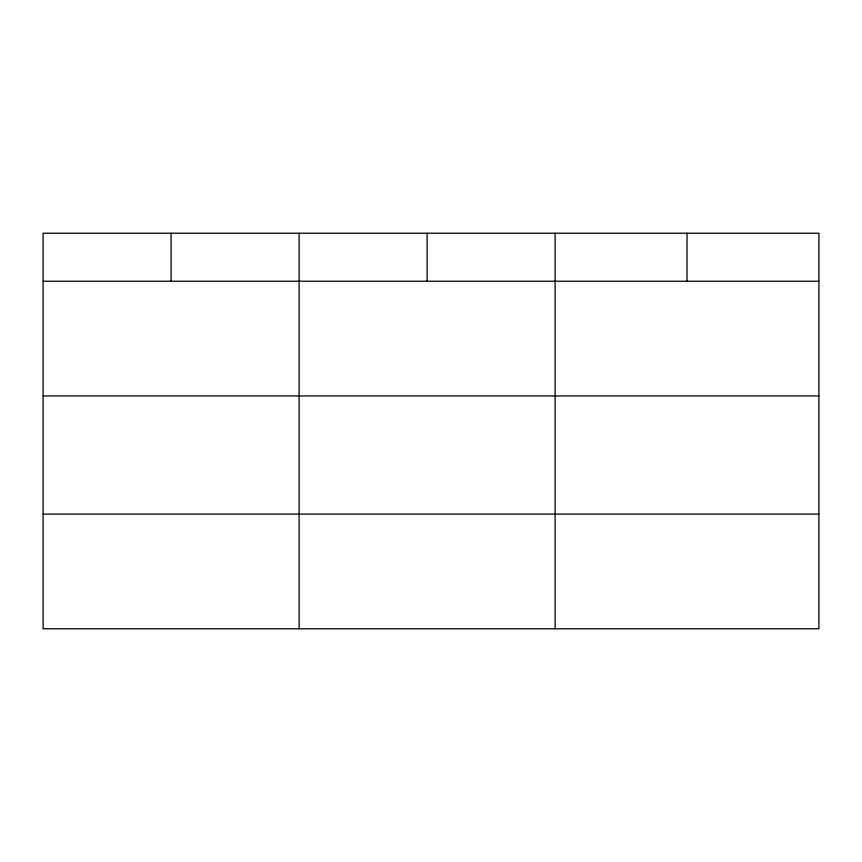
<?xml version="1.0" encoding="UTF-8"?>
<svg xmlns="http://www.w3.org/2000/svg" width="862" height="862" viewBox="0 0 862 862"><rect width="100%" height="100%" fill="white"/><g stroke="black" fill="none" stroke-linecap="round" stroke-linejoin="round"><path stroke-width="1.29" d="M818.9 395.927L818.9 233.214L43.1 233.214L43.1 628.786L818.9 628.786L818.9 395.927L43.1 395.927M43.1 281.238L818.9 281.238M43.1 514.097L818.9 514.097M687.014 233.214L687.014 281.238M555.128 233.214L555.128 628.786M427.121 233.214L427.121 281.238M299.114 233.214L299.114 628.786M171.107 233.214L171.107 281.238"/></g></svg>
